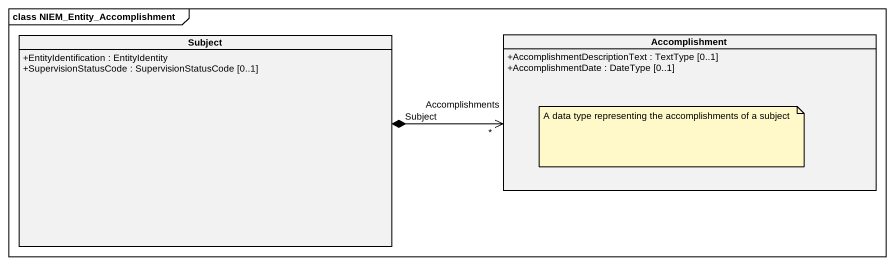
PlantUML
@startuml
mainframe class NIEM_Entity_Accomplishment
hide circle
hide empty members
skinparam classAttributeIconSize 0
class Subject {
  +EntityIdentification : EntityIdentity
  +SupervisionStatusCode : SupervisionStatusCode [0..1]
}
class Accomplishment {
  +AccomplishmentDescriptionText : TextType [0..1]
  +AccomplishmentDate : DateType [0..1]
}
Subject "Subject" *-right-> "Accomplishments\n*" Accomplishment
note as N1
  A data type representing the accomplishments of a subject
end note
@enduml
